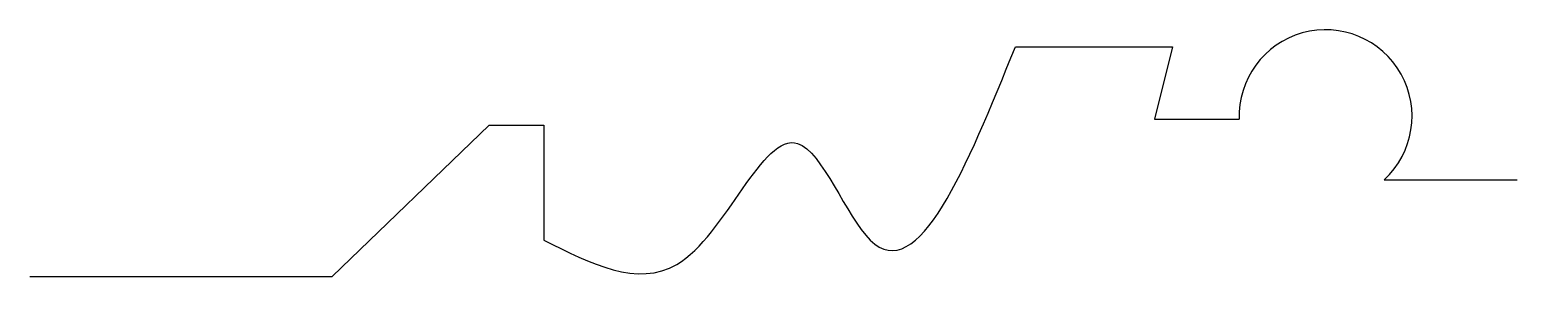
# Model space of a CAD drawing. Header units: inches. Extents: x 0 to 123, y -1 to 20.
import ezdxf

# ---------------------------------------------------------------- set-up
doc = ezdxf.new("R2010")
doc.units = ezdxf.units.IN
doc.header["$MEASUREMENT"] = 0

msp = doc.modelspace()

# ---------------------------------------------------------------- linework, layer by layer
for p, q in [((81.5, 19), (94.5, 19)), ((94.5, 19), (93, 13)), ((25, 0), (38, 12.5)), ((38, 12.5), (42.5, 12.5)), ((42.5, 12.5), (42.5, 3)), ((93, 13), (100, 13)), ((112, 8), (123, 8)), ((0, 0), (25, 0))]:
    msp.add_line(p, q)
msp.add_arc((107.15, 13.25), 7.15, 312.7566, 182.0037)
msp.add_open_spline([(42.5, 3), (46.39, 1.05), (55.19, -3.36), (62.75, 17.97), (71.46, -5.85), (77.48, 9.06), (81.5, 19)], degree=3, knots=[0, 0, 0, 0, 11.18034, 25.322476, 35.322476, 55.322476, 55.322476, 55.322476, 55.322476])

doc.saveas('drawing.dxf')
